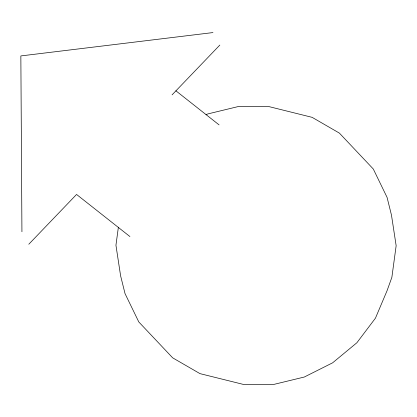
<?xml version="1.0" encoding="UTF-8"?>
<svg xmlns="http://www.w3.org/2000/svg" width="417" height="417" viewBox="0 0 417 417"><rect width="100%" height="100%" fill="white"/><g stroke="black" fill="none" stroke-linecap="round" stroke-linejoin="round"><path stroke-width="0.63" d="M118.386 227.182L115.942 245.253L120.602 275.788L125.032 293.604L138.788 321.94L172.68 357.849L199.972 373.627L243.419 384.427L273.891 384.396L304.316 377.025L332.62 362.821L356.879 342.748L375.436 318.181L387.028 290.785L391.871 277.331L396.15 245.707L391.485 215.172L387.059 197.356L373.304 169.021L339.407 133.117L312.114 117.339L268.668 106.533L238.201 106.57L207.775 113.94L206.04 114.805M28.804 244.237L76.561 194.447L129.922 236.554M172.075 94.862L219.832 45.072M212.957 32.573L20.85 55.925L21.934 231.737M175.875 90.786L219.071 124.876"/></g></svg>
